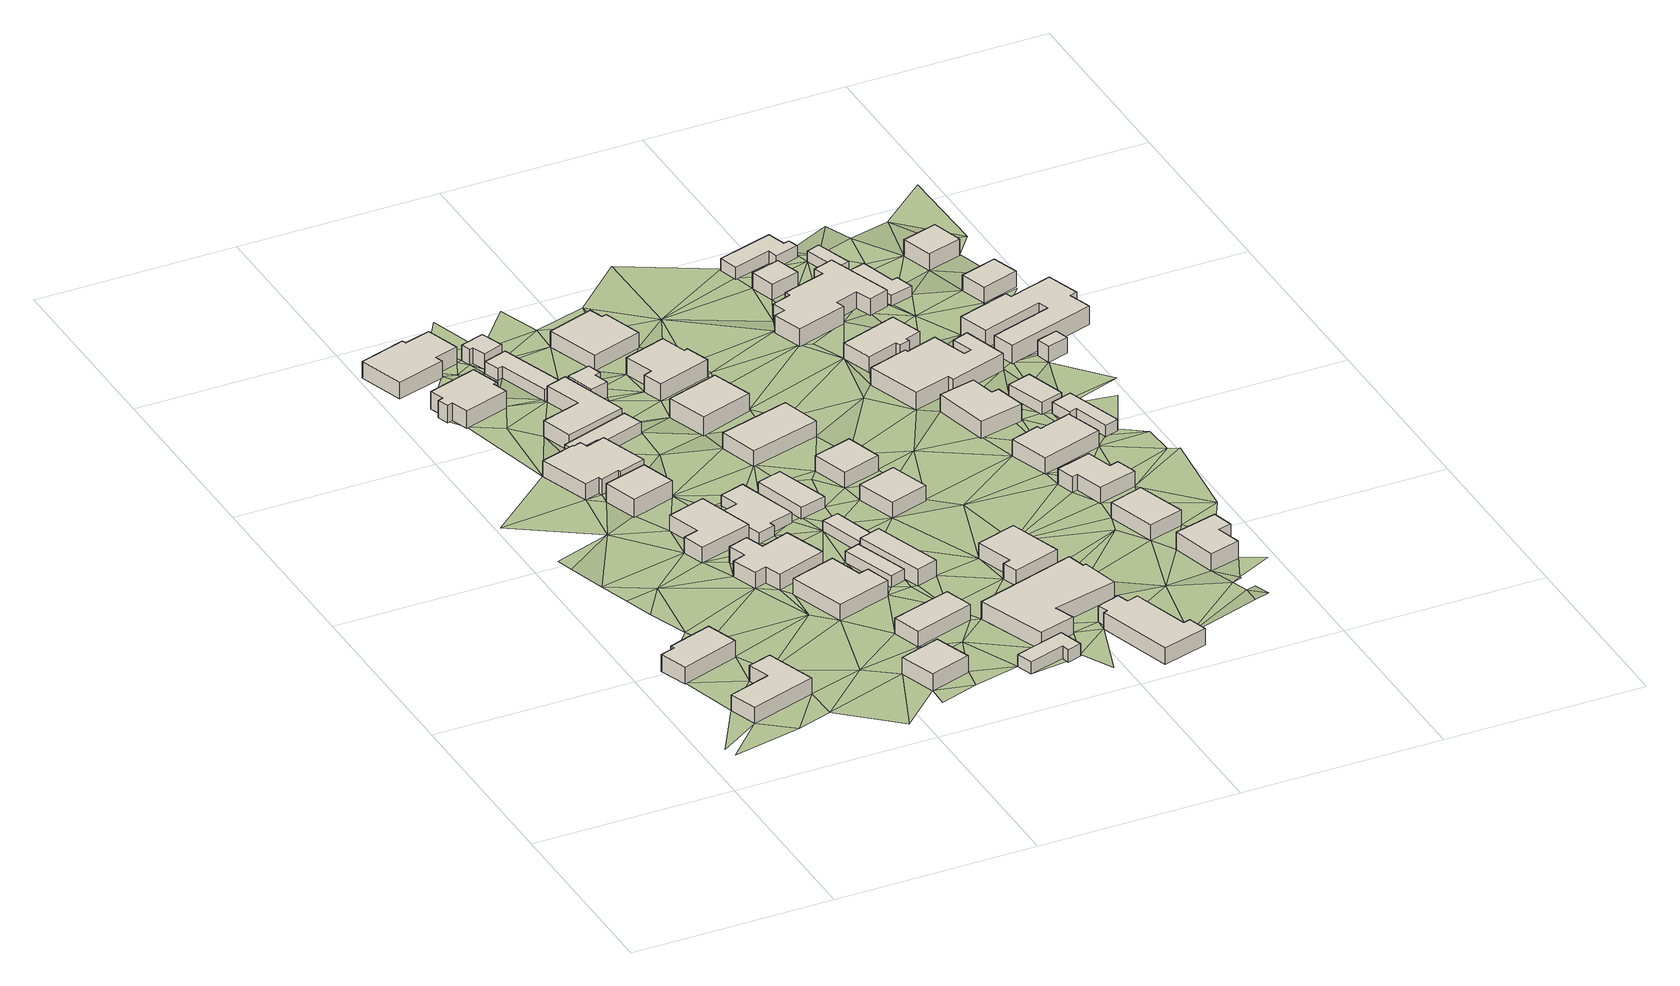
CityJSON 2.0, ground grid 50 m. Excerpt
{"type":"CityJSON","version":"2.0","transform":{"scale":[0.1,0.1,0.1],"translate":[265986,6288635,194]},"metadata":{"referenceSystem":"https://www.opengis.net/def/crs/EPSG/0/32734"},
"CityObjects":{
"building1":{"type":"Building","attributes":{"address":"20 Khorhamer Street Mamre 7347 Cape Town","building":"house","building:levels":"1","building_height":4.1,"roof_height":199.99,"ground_height":195.89,"plus_code":"4FRWFFMJ+M76"},"geometry":[{"type":"Solid","lod":"1","boundaries":[[[[0,1,2,3]],[[1,4,5,2]],[[4,6,7,5]],[[6,8,9,7]],[[8,10,11,9]],[[10,0,3,11]],[[3,2,5,7,9,11]],[[10,8,6,4,1,0]]]]}]},
"building2":{"type":"Building","attributes":{"address":"Khorhamer Street Mamre 7347 Cape Town","building":"house","building:levels":"1","building_height":4.1,"roof_height":199.97,"ground_height":195.87,"plus_code":"4FRWFFMJ+H7X"},"geometry":[{"type":"Solid","lod":"1","boundaries":[[[[12,13,14,15]],[[13,16,17,14]],[[16,18,19,17]],[[18,20,21,19]],[[20,22,23,21]],[[22,12,15,23]],[[15,14,17,19,21,23]],[[22,20,18,16,13,12]]]]}]},
"building3":{"type":"Building","attributes":{"address":"21 Khorhamer Street Mamre 7347 Cape Town","building":"house","building:levels":"1","building_height":4.1,"roof_height":200.49,"ground_height":196.39,"plus_code":"4FRWFFMJ+HC9"},"geometry":[{"type":"Solid","lod":"1","boundaries":[[[[24,25,26,27]],[[25,28,29,26]],[[28,30,31,29]],[[30,24,27,31]],[[27,26,29,31]],[[30,28,25,24]]]]}]},
"building4":{"type":"Building","attributes":{"address":"5 Khorhamer Street Mamre 7347 Cape Town","building":"house","building:levels":"1","building_height":4.1,"roof_height":198.77,"ground_height":194.67,"plus_code":"4FRWFFPJ+37V"},"geometry":[{"type":"Solid","lod":"1","boundaries":[[[[32,33,34,35]],[[33,36,37,34]],[[36,38,39,37]],[[38,40,41,39]],[[40,42,43,41]],[[42,44,45,43]],[[44,46,47,45]],[[46,48,49,47]],[[48,50,51,49]],[[50,32,35,51]],[[35,34,37,39,41,43,45,47,49,51]],[[50,48,46,44,42,40,38,36,33,32]]]]}]},
"building5":{"type":"Building","attributes":{"address":"9 Khorhamer Street Mamre 7347 Cape Town","building":"house","building:levels":"1","building_height":4.1,"roof_height":199.22,"ground_height":195.12,"plus_code":"4FRWFFMJ+X83"},"geometry":[{"type":"Solid","lod":"1","boundaries":[[[[52,53,54,55]],[[53,56,57,54]],[[56,58,59,57]],[[58,60,61,59]],[[60,62,63,61]],[[62,64,65,63]],[[64,66,67,65]],[[66,68,69,67]],[[68,70,71,69]],[[70,72,73,71]],[[72,74,75,73]],[[74,52,55,75]],[[55,54,57,59,61,63,65,67,69,71,73,75]],[[74,72,70,68,66,64,62,60,58,56,53,52]]]]}]},
"building6":{"type":"Building","attributes":{"address":"3 Khorhamer Street Mamre 7347 Cape Town","building":"house","building:levels":"1","building_height":4.1,"roof_height":198.45,"ground_height":194.35,"plus_code":"4FRWFFPJ+576"},"geometry":[{"type":"Solid","lod":"1","boundaries":[[[[76,77,78,79]],[[77,80,81,78]],[[80,82,83,81]],[[82,84,85,83]],[[84,86,87,85]],[[86,88,89,87]],[[88,90,91,89]],[[90,76,79,91]],[[79,78,81,83,85,87,89,91]],[[90,88,86,84,82,80,77,76]]]]}]},
"building7":{"type":"Building","attributes":{"address":"11 Khorhamer Street Mamre 7347 Cape Town","building":"house","building:levels":"1","building_height":4.1,"roof_height":199.86,"ground_height":195.76,"plus_code":"4FRWFFMJ+W85"},"geometry":[{"type":"Solid","lod":"1","boundaries":[[[[92,93,94,95]],[[93,96,97,94]],[[96,98,99,97]],[[98,92,95,99]],[[95,94,97,99]],[[98,96,93,92]]]]}]},
"building8":{"type":"Building","attributes":{"address":"13 Khorhamer Street Mamre 7347 Cape Town","building":"house","building:levels":"1","building_height":4.1,"roof_height":199.86,"ground_height":195.76,"plus_code":"4FRWFFMJ+R9M"},"geometry":[{"type":"Solid","lod":"1","boundaries":[[[[100,101,102,103]],[[101,104,105,102]],[[104,106,107,105]],[[106,108,109,107]],[[108,110,111,109]],[[110,100,103,111]],[[103,102,105,107,109,111]],[[110,108,106,104,101,100]]]]}]},
"building9":{"type":"Building","attributes":{"address":"15 Khorhamer Street Mamre 7347 Cape Town","building":"house","building:levels":"1","building_height":4.1,"roof_height":200.07,"ground_height":195.97,"plus_code":"4FRWFFMJ+Q95"},"geometry":[{"type":"Solid","lod":"1","boundaries":[[[[112,113,114,115]],[[113,116,117,114]],[[116,118,119,117]],[[118,120,121,119]],[[120,122,123,121]],[[122,124,125,123]],[[124,126,127,125]],[[126,128,129,127]],[[128,130,131,129]],[[130,112,115,131]],[[115,114,117,119,121,123,125,127,129,131]],[[130,128,126,124,122,120,118,116,113,112]]]]}]},
"building10":{"type":"Building","attributes":{"address":"17 Khorhamer Street Mamre 7347 Cape Town","building":"house","building:levels":"1","building_height":4.1,"roof_height":200.18,"ground_height":196.08,"plus_code":"4FRWFFMJ+MCW"},"geometry":[{"type":"Solid","lod":"1","boundaries":[[[[132,133,134,135]],[[133,136,137,134]],[[136,138,139,137]],[[138,140,141,139]],[[140,142,143,141]],[[142,132,135,143]],[[135,134,137,139,141,143]],[[142,140,138,136,133,132]]]]}]},
"building11":{"type":"Building","attributes":{"address":"Khorhamer Street Mamre 7347 Cape Town","building":"cabin","building:levels":"1","building_height":2.8,"roof_height":198.04,"ground_height":195.24,"plus_code":"4FRWFFPJ+294"},"geometry":[{"type":"Solid","lod":"1","boundaries":[[[[144,145,146,147]],[[145,148,149,146]],[[148,150,151,149]],[[150,152,153,151]],[[152,154,155,153]],[[154,156,157,155]],[[156,158,159,157]],[[158,144,147,159]],[[147,146,149,151,153,155,157,159]],[[158,156,154,152,150,148,145,144]]]]}]},
"building12":{"type":"Building","attributes":{"address":"19 Khorhamer Street Mamre 7347 Cape Town","building":"house","building:levels":"1","building_height":4.1,"roof_height":200.49,"ground_height":196.39,"plus_code":"4FRWFFMJ+JFG"},"geometry":[{"type":"Solid","lod":"1","boundaries":[[[[160,161,162,163]],[[161,164,165,162]],[[164,166,167,165]],[[166,160,163,167]],[[163,162,165,167]],[[166,164,161,160]]]]}]},
"building13":{"type":"Building","attributes":{"address":"7 Khorhamer Street Mamre 7347 Cape Town","building":"house","building:levels":"1","building_height":4.1,"roof_height":198.89,"ground_height":194.79,"plus_code":"4FRWFFPJ+29J"},"geometry":[{"type":"Solid","lod":"1","boundaries":[[[[168,169,170,171]],[[169,172,173,170]],[[172,174,175,173]],[[174,176,177,175]],[[176,178,179,177]],[[178,168,171,179]],[[171,170,173,175,177,179]],[[178,176,174,172,169,168]]]]}]},
"building14":{"type":"Building","attributes":{"building":"cabin","building:levels":"1","building_height":2.8,"roof_height":198.56,"ground_height":195.76,"plus_code":"4FRWFFMJ+RCF"},"geometry":[{"type":"Solid","lod":"1","boundaries":[[[[180,181,182,183]],[[181,184,185,182]],[[184,186,187,185]],[[186,188,189,187]],[[188,190,191,189]],[[190,192,193,191]],[[192,194,195,193]],[[194,180,183,195]],[[183,182,185,187,189,191,193,195]],[[194,192,190,188,186,184,181,180]]]]}]},
"building15":{"type":"Building","attributes":{"building":"garage","building:levels":"1","building_height":4.1,"roof_height":198.45,"ground_height":194.35,"plus_code":"4FRWFFPJ+583"},"geometry":[{"type":"Solid","lod":"1","boundaries":[[[[196,197,198,199]],[[197,200,201,198]],[[200,202,203,201]],[[202,204,205,203]],[[204,206,207,205]],[[206,196,199,207]],[[199,198,201,203,205,207]],[[206,204,202,200,197,196]]]]}]},
"building16":{"type":"Building","attributes":{"address":"Khorhamer Street Mamre 7347 Cape Town","building":"cabin","building:levels":"1","building_height":2.8,"roof_height":197.4,"ground_height":194.6,"plus_code":"4FRWFFPJ+485"},"geometry":[{"type":"Solid","lod":"1","boundaries":[[[[208,209,210,211]],[[209,212,213,210]],[[212,214,215,213]],[[214,216,217,215]],[[216,218,219,217]],[[218,208,211,219]],[[211,210,213,215,217,219]],[[218,216,214,212,209,208]]]]}]},
"building17":{"type":"Building","attributes":{"building":"cabin","building:levels":"1","building_height":2.8,"roof_height":199.18,"ground_height":196.38,"plus_code":"4FRWFFMJ+PF8"},"geometry":[{"type":"Solid","lod":"1","boundaries":[[[[220,221,222,223]],[[221,224,225,222]],[[224,226,227,225]],[[226,220,223,227]],[[223,222,225,227]],[[226,224,221,220]]]]}]},
"building18":{"type":"Building","attributes":{"address":"Mamre 7347 Cape Town","building":"cabin","building:levels":"1","building_height":2.8,"roof_height":199.79,"ground_height":196.99,"plus_code":"4FRWFFMJ+GGQ"},"geometry":[{"type":"Solid","lod":"1","boundaries":[[[[228,229,230,231]],[[229,232,233,230]],[[232,234,235,233]],[[234,236,237,235]],[[236,238,239,237]],[[238,228,231,239]],[[231,230,233,235,237,239]],[[238,236,234,232,229,228]]]]}]},
"building19":{"type":"Building","attributes":{"building":"yes","building:levels":"1","building_height":4.1,"roof_height":198.89,"ground_height":194.79,"plus_code":"4FRWFFPJ+398"},"geometry":[{"type":"Solid","lod":"1","boundaries":[[[[240,241,242,243]],[[241,244,245,242]],[[244,246,247,245]],[[246,248,249,247]],[[248,250,251,249]],[[250,240,243,251]],[[243,242,245,247,249,251]],[[250,248,246,244,241,240]]]]}]},
"building20":{"type":"Building","attributes":{"building":"cabin","building:levels":"1","building_height":2.8,"roof_height":198.99,"ground_height":196.19,"plus_code":"4FRWFFMJ+QFG"},"geometry":[{"type":"Solid","lod":"1","boundaries":[[[[252,253,254,255]],[[253,256,257,254]],[[256,258,259,257]],[[258,252,255,259]],[[255,254,257,259]],[[258,256,253,252]]]]}]},
"building21":{"type":"Building","attributes":{"address":"Groenkloof Street Mamre 7347 Cape Town","building":"house","building:levels":"1","building_height":4.1,"roof_height":200.48,"ground_height":196.38,"plus_code":"4FRWFFMJ+PG6"},"geometry":[{"type":"Solid","lod":"1","boundaries":[[[[260,261,262,263]],[[261,264,265,262]],[[264,266,267,265]],[[266,260,263,267]],[[263,262,265,267]],[[266,264,261,260]]]]}]},
"building22":{"type":"Building","attributes":{"building":"cabin","building:levels":"1","building_height":2.8,"roof_height":198.76,"ground_height":195.96,"plus_code":"4FRWFFMJ+RFV"},"geometry":[{"type":"Solid","lod":"1","boundaries":[[[[268,269,270,271]],[[269,272,273,270]],[[272,274,275,273]],[[274,268,271,275]],[[271,270,273,275]],[[274,272,269,268]]]]}]},
"building23":{"type":"Building","attributes":{"address":"20 Groenkloof Street Mamre 7347 Cape Town","building":"house","building:levels":"1","building_height":4.1,"roof_height":200.89,"ground_height":196.79,"plus_code":"4FRWFFMJ+JH5"},"geometry":[{"type":"Solid","lod":"1","boundaries":[[[[276,277,278,279]],[[277,280,281,278]],[[280,282,283,281]],[[282,284,285,283]],[[284,286,287,285]],[[286,288,289,287]],[[288,290,291,289]],[[290,276,279,291]],[[279,278,281,283,285,287,289,291]],[[290,288,286,284,282,280,277,276]]]]}]},
"building24":{"type":"Building","attributes":{"address":"8 Groenkloof Street Mamre 7347 Cape Town","building":"house","building:levels":"1","building_height":4.1,"roof_height":199.69,"ground_height":195.59,"plus_code":"4FRWFFMJ+XFV"},"geometry":[{"type":"Solid","lod":"1","boundaries":[[[[292,293,294,295]],[[293,296,297,294]],[[296,298,299,297]],[[298,292,295,299]],[[295,294,297,299]],[[298,296,293,292]]]]}]},
"building25":{"type":"Building","attributes":{"address":"4 Groenkloof Street Mamre 7347 Cape Town","building":"house","building:levels":"1","building_height":4.1,"roof_height":198.7,"ground_height":194.6,"plus_code":"4FRWFFPJ+4CG"},"geometry":[{"type":"Solid","lod":"1","boundaries":[[[[300,301,302,303]],[[301,304,305,302]],[[304,306,307,305]],[[306,308,309,307]],[[308,310,311,309]],[[310,300,303,311]],[[303,302,305,307,309,311]],[[310,308,306,304,301,300]]]]}]},
"building26":{"type":"Building","attributes":{"address":"10 Groenkloof Street Mamre 7347 Cape Town","building":"house","building:levels":"1","building_height":4.1,"roof_height":199.69,"ground_height":195.59,"plus_code":"4FRWFFMJ+WFQ"},"geometry":[{"type":"Solid","lod":"1","boundaries":[[[[312,313,314,315]],[[313,316,317,314]],[[316,318,319,317]],[[318,312,315,319]],[[315,314,317,319]],[[318,316,313,312]]]]}]},
"building27":{"type":"Building","attributes":{"address":"6 Groenkloof Street Mamre 7347 Cape Town","building":"house","building:levels":"1","building_height":4.1,"roof_height":199.29,"ground_height":195.19,"plus_code":"4FRWFFPJ+3F3"},"geometry":[{"type":"Solid","lod":"1","boundaries":[[[[320,321,322,323]],[[321,324,325,322]],[[324,326,327,325]],[[326,328,329,327]],[[328,330,331,329]],[[330,332,333,331]],[[332,334,335,333]],[[334,320,323,335]],[[323,322,325,327,329,331,333,335]],[[334,332,330,328,326,324,321,320]]]]}]},
"building28":{"type":"Building","attributes":{"address":"14 Groenkloof Street Mamre 7347 Cape Town","building":"house","building:levels":"1","building_height":4.1,"roof_height":200.29,"ground_height":196.19,"plus_code":"4FRWFFMJ+RH2"},"geometry":[{"type":"Solid","lod":"1","boundaries":[[[[336,337,338,339]],[[337,340,341,338]],[[340,342,343,341]],[[342,336,339,343]],[[339,338,341,343]],[[342,340,337,336]]]]}]},
"building29":{"type":"Building","attributes":{"address":"12 Groenkloof Street Mamre 7347 Cape Town","building":"house","building:levels":"1","building_height":4.1,"roof_height":200.06,"ground_height":195.96,"plus_code":"4FRWFFMJ+VG8"},"geometry":[{"type":"Solid","lod":"1","boundaries":[[[[344,345,346,347]],[[345,348,349,346]],[[348,350,351,349]],[[350,344,347,351]],[[347,346,349,351]],[[350,348,345,344]]]]}]},
"building30":{"type":"Building","attributes":{"address":"18 Groenkloof Street Mamre 7347 Cape Town","building":"house","building:levels":"1","building_height":4.1,"roof_height":200.89,"ground_height":196.79,"plus_code":"4FRWFFMJ+MJC"},"geometry":[{"type":"Solid","lod":"1","boundaries":[[[[352,353,354,355]],[[353,356,357,354]],[[356,358,359,357]],[[358,360,361,359]],[[360,362,363,361]],[[362,352,355,363]],[[355,354,357,359,361,363]],[[362,360,358,356,353,352]]]]}]},
"building31":{"type":"Building","attributes":{"address":"22 Groenkloof Street Mamre 7347 Cape Town","building":"house","building:levels":"1","building_height":4.1,"roof_height":201.09,"ground_height":196.99,"plus_code":"4FRWFFMJ+GMJ"},"geometry":[{"type":"Solid","lod":"1","boundaries":[[[[364,365,366,367]],[[365,368,369,366]],[[368,370,371,369]],[[370,372,373,371]],[[372,374,375,373]],[[374,376,377,375]],[[376,378,379,377]],[[378,380,381,379]],[[380,382,383,381]],[[382,364,367,383]],[[367,366,369,371,373,375,377,379,381,383]],[[382,380,378,376,374,372,370,368,365,364]]]]}]},
"building32":{"type":"Building","attributes":{"address":"17 Groenkloof Street Mamre 7347 Cape Town","building":"house","building:levels":"1","building_height":4.1,"roof_height":201.27,"ground_height":197.17,"plus_code":"4FRWFFMJ+MPQ"},"geometry":[{"type":"Solid","lod":"1","boundaries":[[[[384,385,386,387]],[[385,388,389,386]],[[388,390,391,389]],[[390,384,387,391]],[[387,386,389,391]],[[390,388,385,384]]]]}]},
"building33":{"type":"Building","attributes":{"address":"19 Groenkloof Street Mamre 7347 Cape Town","building":"house","building:levels":"1","building_height":4.1,"roof_height":201.68,"ground_height":197.58,"plus_code":"4FRWFFMJ+JQ3"},"geometry":[{"type":"Solid","lod":"1","boundaries":[[[[392,393,394,395]],[[393,396,397,394]],[[396,398,399,397]],[[398,400,401,399]],[[400,402,403,401]],[[402,392,395,403]],[[395,394,397,399,401,403]],[[402,400,398,396,393,392]]]]}]},
"building34":{"type":"Building","attributes":{"address":"15 Groenkloof Street Mamre 7347 Cape Town","building":"yes","building:levels":"1","building_height":4.1,"roof_height":201.09,"ground_height":196.99,"plus_code":"4FRWFFMJ+PPW"},"geometry":[{"type":"Solid","lod":"1","boundaries":[[[[404,405,406,407]],[[405,408,409,406]],[[408,410,411,409]],[[410,412,413,411]],[[412,414,415,413]],[[414,416,417,415]],[[416,418,419,417]],[[418,404,407,419]],[[407,406,409,411,413,415,417,419]],[[418,416,414,412,410,408,405,404]]]]}]},
"building35":{"type":"Building","attributes":{"address":"11 Groenkloof Street Mamre 7347 Cape Town","building":"house","building:levels":"1","building_height":4.1,"roof_height":200.93,"ground_height":196.83,"plus_code":"4FRWFFMJ+VMH"},"geometry":[{"type":"Solid","lod":"1","boundaries":[[[[420,421,422,423]],[[421,424,425,422]],[[424,426,427,425]],[[426,428,429,427]],[[428,430,431,429]],[[430,420,423,431]],[[423,422,425,427,429,431]],[[430,428,426,424,421,420]]]]}]},
"building36":{"type":"Building","attributes":{"address":"13 Groenkloof Street Mamre 7347 Cape Town","building":"house","building:levels":"1","building_height":4.1,"roof_height":201.09,"ground_height":196.99,"plus_code":"4FRWFFMJ+RP4"},"geometry":[{"type":"Solid","lod":"1","boundaries":[[[[432,433,434,435]],[[433,436,437,434]],[[436,438,439,437]],[[438,440,441,439]],[[440,442,443,441]],[[442,432,435,443]],[[435,434,437,439,441,443]],[[442,440,438,436,433,432]]]]}]},
"building37":{"type":"Building","attributes":{"address":"7 Groenkloof Street Mamre 7347 Cape Town","building":"house","building:levels":"1","building_height":4.1,"roof_height":199.81,"ground_height":195.71,"plus_code":"4FRWFFPJ+2M3"},"geometry":[{"type":"Solid","lod":"1","boundaries":[[[[444,445,446,447]],[[445,448,449,446]],[[448,450,451,449]],[[450,452,453,451]],[[452,454,455,453]],[[454,456,457,455]],[[456,458,459,457]],[[458,444,447,459]],[[447,446,449,451,453,455,457,459]],[[458,456,454,452,450,448,445,444]]]]}]},
"building38":{"type":"Building","attributes":{"address":"9 Groenkloof Street Mamre 7347 Cape Town","building":"house","building:levels":"1","building_height":4.1,"roof_height":200.6,"ground_height":196.5,"plus_code":"4FRWFFMJ+WMX"},"geometry":[{"type":"Solid","lod":"1","boundaries":[[[[460,461,462,463]],[[461,464,465,462]],[[464,466,467,465]],[[466,468,469,467]],[[468,470,471,469]],[[470,472,473,471]],[[472,474,475,473]],[[474,476,477,475]],[[476,478,479,477]],[[478,480,481,479]],[[480,482,483,481]],[[482,460,463,483]],[[463,462,465,467,469,471,473,475,477,479,481,483]],[[482,480,478,476,474,472,470,468,466,464,461,460]]]]}]},
"building39":{"type":"Building","attributes":{"address":"3 Groenkloof Street Mamre 7347 Cape Town","building":"house","building:levels":"1","building_height":4.1,"roof_height":199.32,"ground_height":195.22,"plus_code":"4FRWFFPJ+4JP"},"geometry":[{"type":"Solid","lod":"1","boundaries":[[[[484,485,486,487]],[[485,488,489,486]],[[488,490,491,489]],[[490,484,487,491]],[[487,486,489,491]],[[490,488,485,484]]]]}]},
"building40":{"type":"Building","attributes":{"address":"5 Groenkloof Street Mamre 7347 Cape Town","building":"house","building:levels":"1","building_height":4.1,"roof_height":199.81,"ground_height":195.71,"plus_code":"4FRWFFPJ+3MJ"},"geometry":[{"type":"Solid","lod":"1","boundaries":[[[[492,493,494,495]],[[493,496,497,494]],[[496,498,499,497]],[[498,500,501,499]],[[500,502,503,501]],[[502,504,505,503]],[[504,506,507,505]],[[506,508,509,507]],[[508,510,511,509]],[[510,512,513,511]],[[512,514,515,513]],[[514,516,517,515]],[[516,518,519,517]],[[518,492,495,519]],[[495,494,497,499,501,503,505,507,509,511,513,515,517,519]],[[518,516,514,512,510,508,506,504,502,500,498,496,493,492]]]]}]},
"building41":{"type":"Building","attributes":{"address":"Groenkloof Street Mamre 7347 Cape Town","building":"cabin","building:levels":"1","building_height":2.8,"roof_height":198.02,"ground_height":195.22,"plus_code":"4FRWFFPJ+5JG"},"geometry":[{"type":"Solid","lod":"1","boundaries":[[[[520,521,522,523]],[[521,524,525,522]],[[524,526,527,525]],[[526,528,529,527]],[[528,530,531,529]],[[530,532,533,531]],[[532,534,535,533]],[[534,520,523,535]],[[523,522,525,527,529,531,533,535]],[[534,532,530,528,526,524,521,520]]]]}]},
"building42":{"type":"Building","attributes":{"building":"cabin","building:levels":"1","building_height":2.8,"roof_height":199.63,"ground_height":196.83,"plus_code":"4FRWFFMJ+VQJ"},"geometry":[{"type":"Solid","lod":"1","boundaries":[[[[536,537,538,539]],[[537,540,541,538]],[[540,542,543,541]],[[542,536,539,543]],[[539,538,541,543]],[[542,540,537,536]]]]}]},
"building43":{"type":"Building","attributes":{"building":"cabin","building:levels":"1","building_height":2.8,"roof_height":199.84,"ground_height":197.04,"plus_code":"4FRWFFMJ+RQG"},"geometry":[{"type":"Solid","lod":"1","boundaries":[[[[544,545,546,547]],[[545,548,549,546]],[[548,550,551,549]],[[550,552,553,551]],[[552,554,555,553]],[[554,544,547,555]],[[547,546,549,551,553,555]],[[554,552,550,548,545,544]]]]}]},
"building44":{"type":"Building","attributes":{"building":"cabin","building:levels":"1","building_height":2.8,"roof_height":198.19,"ground_height":195.39,"plus_code":"4FRWFFPJ+4MX"},"geometry":[{"type":"Solid","lod":"1","boundaries":[[[[556,557,558,559]],[[557,560,561,558]],[[560,562,563,561]],[[562,556,559,563]],[[559,558,561,563]],[[562,560,557,556]]]]}]},
"building45":{"type":"Building","attributes":{"building":"cabin","building:levels":"1","building_height":2.8,"roof_height":198.19,"ground_height":195.39,"plus_code":"4FRWFFPJ+4P2"},"geometry":[{"type":"Solid","lod":"1","boundaries":[[[[564,565,566,567]],[[565,568,569,566]],[[568,570,571,569]],[[570,572,573,571]],[[572,574,575,573]],[[574,564,567,575]],[[567,566,569,571,573,575]],[[574,572,570,568,565,564]]]]}]},
"building46":{"type":"Building","attributes":{"building":"garage","building:levels":"1","building_height":4.1,"roof_height":200.8,"ground_height":196.7,"plus_code":"4FRWFFMJ+WRJ"},"geometry":[{"type":"Solid","lod":"1","boundaries":[[[[576,577,578,579]],[[577,580,581,578]],[[580,582,583,581]],[[582,576,579,583]],[[579,578,581,583]],[[582,580,577,576]]]]}]},
"building47":{"type":"Building","attributes":{"address":"10 Akkerboom Avenue Mamre 7347 Cape Town","building":"house","building:levels":"1","building_height":4.1,"roof_height":200.8,"ground_height":196.7,"plus_code":"4FRWFFMJ+XQM"},"geometry":[{"type":"Solid","lod":"1","boundaries":[[[[584,585,586,587]],[[585,588,589,586]],[[588,590,591,589]],[[590,592,593,591]],[[592,594,595,593]],[[594,596,597,595]],[[596,598,599,597]],[[598,600,601,599]],[[600,602,603,601]],[[602,604,605,603]],[[604,606,607,605]],[[606,584,587,607]],[[587,586,589,591,593,595,597,599,601,603,605,607]],[[606,604,602,600,598,596,594,592,590,588,585,584]]]]}]},
"building48":{"type":"Building","attributes":{"address":"8 Akkerboom Avenue Mamre 7347 Cape Town","building":"house","building:levels":"1","building_height":4.1,"roof_height":200.41,"ground_height":196.31,"plus_code":"4FRWFFPJ+3R2"},"geometry":[{"type":"Solid","lod":"1","boundaries":[[[[608,609,610,611]],[[609,612,613,610]],[[612,614,615,613]],[[614,608,611,615]],[[611,610,613,615]],[[614,612,609,608]]]]}]},
"building49":{"type":"Building","attributes":{"address":"6 Akkerboom Avenue Mamre 7347 Cape Town","building":"house","building:levels":"1","building_height":4.1,"roof_height":199.65,"ground_height":195.55,"plus_code":"4FRWFFPJ+4Q8"},"geometry":[{"type":"Solid","lod":"1","boundaries":[[[[616,617,618,619]],[[617,620,621,618]],[[620,622,623,621]],[[622,616,619,623]],[[619,618,621,623]],[[622,620,617,616]]]]}]},
"terrain1":{"type":"TINRelief","geometry":[{"type":"CompositeSurface","lod":"1","boundaries":[[[22,20,624]],[[625,22,626]],[[16,627,20]],[[18,16,20]],[[625,12,22]],[[16,628,627]],[[629,630,631]],[[631,630,632]],[[625,633,12]],[[16,13,628]],[[632,629,631]],[[634,635,636]],[[634,637,635]],[[629,635,637]],[[638,636,639]],[[638,639,640]],[[12,633,641]],[[12,641,13]],[[124,629,632]],[[628,642,632]],[[628,13,642]],[[104,636,635]],[[124,635,629]],[[24,633,643]],[[104,639,636]],[[644,639,53]],[[633,24,641]],[[53,52,644]],[[645,13,641]],[[124,632,642]],[[635,646,104]],[[646,635,122]],[[124,122,635]],[[642,13,645]],[[643,647,24]],[[98,53,639]],[[100,639,104]],[[639,648,98]],[[648,639,100]],[[649,650,651]],[[122,118,646]],[[53,98,58]],[[53,58,56]],[[641,24,160]],[[100,104,652]],[[649,52,653]],[[124,642,654]],[[647,655,656]],[[118,122,120]],[[126,124,654]],[[641,166,645]],[[642,657,654]],[[116,646,118]],[[645,657,642]],[[62,58,98]],[[74,658,52]],[[641,160,166]],[[653,52,174]],[[658,174,52]],[[100,659,648]],[[58,62,60]],[[660,649,653]],[[661,647,656]],[[24,662,160]],[[663,646,116]],[[98,664,62]],[[74,72,665]],[[665,658,74]],[[666,42,40]],[[665,72,70]],[[657,130,654]],[[70,667,665]],[[174,658,668]],[[70,68,669]],[[100,110,659]],[[667,70,669]],[[116,113,670]],[[669,68,671]],[[645,166,672]],[[673,666,674]],[[670,663,116]],[[62,664,675]],[[653,174,676]],[[677,678,84]],[[666,40,674]],[[679,680,660]],[[681,669,671]],[[68,682,671]],[[130,657,142]],[[160,662,683]],[[653,676,660]],[[670,113,112]],[[110,663,194]],[[656,232,661]],[[670,194,663]],[[661,683,662]],[[659,675,664]],[[674,684,673]],[[659,110,685]],[[110,194,685]],[[658,158,668]],[[212,40,679]],[[674,40,209]],[[686,679,660]],[[685,194,190]],[[112,687,670]],[[674,204,684]],[[683,661,232]],[[194,192,190]],[[209,40,212]],[[204,674,209]],[[676,174,688]],[[675,659,689]],[[214,212,679]],[[84,684,202]],[[689,682,675]],[[686,660,676]],[[690,142,691]],[[188,659,685]],[[679,686,214]],[[202,684,204]],[[161,160,683]],[[692,671,682]],[[164,672,166]],[[130,142,221]],[[209,196,204]],[[206,204,196]],[[142,690,221]],[[685,190,188]],[[202,200,84]],[[112,130,252]],[[693,694,687]],[[672,695,690]],[[687,112,252]],[[158,696,668]],[[196,209,208]],[[221,690,695]],[[689,692,682]],[[221,252,130]],[[686,676,697]],[[698,84,200]],[[232,699,683]],[[695,672,700]],[[208,197,196]],[[252,693,687]],[[659,313,689]],[[700,672,164]],[[676,701,697]],[[277,161,683]],[[659,188,702]],[[700,703,695]],[[221,220,253]],[[699,277,683]],[[221,253,252]],[[188,693,268]],[[697,701,250]],[[701,696,240]],[[704,700,164]],[[240,250,701]],[[703,700,704]],[[220,703,260]],[[693,252,705]],[[164,161,277]],[[260,253,220]],[[234,706,707]],[[268,693,705]],[[704,260,703]],[[659,702,313]],[[708,699,232]],[[696,709,240]],[[697,250,248]],[[260,256,253]],[[692,689,710]],[[704,164,711]],[[252,258,705]],[[197,208,310]],[[310,208,697]],[[702,188,268]],[[696,158,293]],[[241,240,709]],[[293,158,692]],[[712,200,197]],[[260,266,256]],[[258,713,705]],[[689,313,710]],[[244,241,246]],[[248,300,697]],[[334,709,696]],[[714,258,256]],[[164,277,360]],[[702,268,715]],[[714,256,266]],[[710,293,692]],[[310,697,300]],[[712,197,310]],[[709,332,241]],[[334,696,293]],[[164,360,711]],[[699,708,716]],[[712,717,200]],[[246,241,332]],[[718,716,708]],[[328,248,246]],[[714,340,258]],[[714,266,340]],[[258,337,713]],[[332,709,334]],[[719,715,713]],[[266,711,356]],[[300,248,328]],[[702,715,345]],[[332,328,246]],[[360,277,362]],[[370,718,720]],[[340,337,258]],[[716,718,370]],[[715,719,345]],[[719,713,348]],[[710,313,721]],[[266,356,340]],[[348,713,337]],[[360,356,711]],[[328,332,330]],[[365,722,716]],[[308,712,310]],[[334,293,723]],[[362,277,724]],[[348,345,719]],[[300,328,725]],[[370,365,716]],[[356,360,358]],[[345,318,702]],[[721,726,710]],[[721,313,312]],[[365,370,368]],[[348,337,727]],[[722,365,728]],[[729,712,308]],[[723,730,334]],[[328,731,725]],[[356,732,340]],[[308,306,304]],[[727,733,348]],[[318,345,344]],[[721,312,726]],[[732,734,340]],[[308,304,729]],[[352,362,724]],[[364,728,365]],[[732,356,353]],[[735,731,736]],[[723,737,730]],[[364,382,738]],[[735,730,737]],[[738,728,364]],[[725,739,304]],[[731,739,725]],[[304,739,729]],[[724,740,741]],[[742,743,738]],[[731,735,739]],[[744,727,734]],[[733,727,744]],[[344,733,744]],[[726,745,723]],[[728,738,746]],[[746,741,728]],[[747,318,344]],[[738,743,746]],[[318,747,312]],[[737,723,745]],[[444,726,312]],[[739,748,729]],[[352,749,353]],[[737,750,735]],[[352,724,749]],[[749,724,741]],[[732,442,734]],[[353,405,732]],[[735,750,739]],[[468,344,744]],[[744,734,442]],[[388,741,746]],[[747,344,468]],[[746,743,751]],[[747,444,312]],[[749,385,353]],[[726,444,745]],[[749,741,388]],[[750,737,745]],[[405,353,408]],[[752,353,385]],[[753,743,754]],[[353,752,408]],[[743,753,751]],[[755,732,405]],[[442,732,755]],[[748,739,756]],[[502,739,750]],[[428,468,744]],[[757,744,442]],[[746,402,388]],[[744,757,428]],[[746,751,392]],[[746,392,402]],[[747,468,466]],[[502,488,739]],[[466,444,747]],[[749,388,385]],[[739,488,758]],[[739,758,756]],[[759,502,750]],[[444,760,745]],[[761,753,754]],[[444,466,762]],[[752,410,408]],[[392,751,763]],[[755,405,764]],[[751,765,763]],[[753,761,766]],[[388,402,767]],[[384,752,385]],[[768,468,428]],[[769,762,466]],[[442,440,757]],[[392,763,770]],[[760,771,745]],[[404,764,405]],[[404,755,764]],[[500,498,502]],[[760,444,771]],[[498,490,502]],[[502,490,488]],[[428,772,768]],[[757,440,773]],[[774,767,402]],[[414,752,384]],[[775,762,769]],[[428,776,772]],[[777,762,775]],[[770,763,778]],[[779,757,773]],[[780,755,404]],[[781,770,782]],[[490,498,484]],[[758,488,485]],[[416,404,418]],[[771,444,783]],[[773,440,779]],[[784,769,785]],[[769,784,775]],[[436,440,438]],[[786,787,776]],[[788,384,767]],[[436,779,440]],[[404,416,780]],[[496,484,498]],[[789,758,485]],[[785,790,784]],[[384,788,414]],[[788,767,774]],[[776,787,791]],[[792,793,771]],[[794,787,779]],[[795,796,784]],[[776,797,772]],[[794,779,436]],[[787,794,791]],[[783,798,771]],[[795,784,790]],[[792,771,798]],[[789,485,799]],[[496,493,484]],[[800,416,414]],[[776,791,797]],[[562,485,484]],[[436,548,794]],[[801,802,790]],[[548,436,550]],[[436,780,803]],[[799,485,562]],[[493,562,484]],[[800,780,416]],[[801,804,802]],[[552,550,436]],[[803,552,436]],[[805,783,795]],[[548,806,794]],[[783,805,798]],[[807,790,802]],[[808,414,788]],[[790,590,795]],[[809,799,562]],[[493,810,562]],[[797,791,537]],[[548,811,806]],[[805,812,798]],[[813,814,534]],[[803,780,815]],[[807,590,790]],[[808,800,414]],[[590,805,795]],[[562,810,556]],[[812,556,810]],[[572,556,812]],[[816,572,812]],[[812,805,816]],[[800,815,780]],[[562,560,809]],[[809,560,814]],[[817,797,537]],[[797,818,807]],[[803,815,819]],[[556,572,557]],[[807,820,590]],[[820,807,818]],[[818,797,817]],[[537,806,577]],[[816,805,821]],[[557,572,570]],[[537,577,817]],[[811,819,822]],[[823,560,557]],[[806,811,824]],[[560,825,814]],[[570,823,557]],[[570,568,565]],[[612,805,590]],[[576,817,577]],[[609,821,805]],[[806,824,577]],[[560,823,826]],[[827,820,818]],[[576,582,817]],[[620,570,565]],[[825,560,826]],[[565,821,622]],[[570,620,823]],[[805,612,609]],[[612,590,828]],[[826,823,620]],[[821,609,622]],[[622,620,565]],[[820,827,829]],[[830,826,620]],[[609,608,622]],[[828,831,612]],[[832,830,620]],[[622,608,833]],[[830,832,834]],[[832,833,834]],[[830,834,835]]]}]}
},
"vertices":[
[233,470,16],[206,550,16],[206,550,60],[233,470,60],[95,513,16],[95,513,60],[98,503,16],[98,503,60],[61,491,16],[61,491,60],[85,420,16],[85,420,60],
[317,257,19],[275,384,19],[275,384,60],[317,257,60],[216,365,19],[216,365,60],[234,309,19],[234,309,60],[126,274,19],[126,274,60],[150,203,19],[150,203,60],
[530,239,21],[560,147,21],[560,147,65],[530,239,65],[664,181,21],[664,181,65],[633,273,21],[633,273,65],
[125,1599,3],[240,1636,3],[240,1636,48],[125,1599,48],[228,1673,3],[228,1673,48],[237,1676,3],[237,1676,48],[214,1747,3],[214,1747,48],[89,1707,3],[89,1707,48],[101,1671,3],[101,1671,48],[88,1667,3],[88,1667,48],[97,1638,3],[97,1638,48],[111,1643,3],[111,1643,48],
[183,1336,11],[226,1207,11],[226,1207,52],[183,1336,52],[263,1219,11],[263,1219,52],[266,1210,11],[266,1210,52],[315,1226,11],[315,1226,52],[317,1221,11],[317,1221,52],[386,1243,11],[386,1243,52],[346,1363,11],[346,1363,52],[298,1347,11],[298,1347,52],[291,1367,11],[291,1367,52],[272,1361,11],[272,1361,52],[271,1364,11],[271,1364,52],
[47,1777,0],[170,1815,0],[170,1815,44],[47,1777,44],[164,1834,0],[164,1834,44],[224,1853,0],[224,1853,44],[197,1938,0],[197,1938,44],[131,1918,0],[131,1918,44],[127,1928,0],[127,1928,44],[11,1891,0],[11,1891,44],
[289,1094,11],[399,1127,11],[399,1127,59],[289,1094,59],[372,1213,11],[372,1213,59],[263,1180,11],[263,1180,59],
[331,1001,18],[358,917,18],[358,917,59],[331,1001,59],[320,905,18],[320,905,59],[337,849,18],[337,849,59],[471,890,18],[471,890,59],[427,1031,18],[427,1031,59],
[531,819,20],[458,793,20],[458,793,61],[531,819,61],[442,841,20],[442,841,61],[391,823,20],[391,823,61],[407,778,20],[407,778,61],[373,766,20],[373,766,61],[395,702,20],[395,702,61],[426,712,20],[426,712,61],[440,671,20],[440,671,61],[567,714,20],[567,714,61],
[459,642,20],[505,499,20],[505,499,62],[459,642,62],[644,543,20],[644,543,62],[625,604,20],[625,604,62],[600,597,20],[600,597,62],[574,679,20],[574,679,62],
[264,1391,8],[273,1362,8],[273,1362,40],[264,1391,40],[292,1368,8],[292,1368,40],[294,1363,8],[294,1363,40],[337,1377,8],[337,1377,40],[342,1362,8],[342,1362,40],[457,1401,8],[457,1401,40],[440,1450,8],[440,1450,40],
[610,320,24],[762,369,24],[762,369,65],[610,320,65],[739,440,24],[739,440,65],[587,392,24],[587,392,65],
[382,1630,7],[330,1613,7],[330,1613,49],[382,1630,49],[360,1520,7],[360,1520,49],[260,1488,7],[260,1488,49],[285,1410,7],[285,1410,49],[437,1458,7],[437,1458,49],
[485,866,18],[529,880,18],[529,880,46],[485,866,46],[525,892,18],[525,892,46],[588,911,18],[588,911,46],[541,1063,18],[541,1063,46],[479,1044,18],[479,1044,46],[494,996,18],[494,996,46],[448,982,18],[448,982,46],
[267,1800,3],[318,1818,3],[318,1818,44],[267,1800,44],[298,1875,3],[298,1875,44],[238,1855,3],[238,1855,44],[246,1831,3],[246,1831,44],[255,1834,3],[255,1834,44],
[320,1805,3],[260,1785,3],[260,1785,34],[320,1805,34],[273,1747,3],[273,1747,34],[286,1751,3],[286,1751,34],[329,1623,3],[329,1623,34],[376,1639,3],[376,1639,34],
[658,720,22],[619,707,22],[619,707,52],[658,720,52],[665,570,22],[665,570,52],[704,583,22],[704,583,52],
[914,126,26],[896,187,26],[896,187,58],[914,126,58],[770,148,26],[770,148,58],[783,107,26],[783,107,58],[874,135,26],[874,135,58],[878,114,26],[878,114,58],
[411,1557,8],[456,1570,8],[456,1570,49],[411,1557,49],[445,1607,8],[445,1607,49],[459,1611,8],[459,1611,49],[449,1647,8],[449,1647,49],[390,1630,8],[390,1630,49],
[632,845,22],[665,731,22],[665,731,50],[632,845,50],[707,743,22],[707,743,50],[674,857,22],[674,857,50],
[664,723,22],[720,549,22],[720,549,65],[664,723,65],[775,567,22],[775,567,65],[718,740,22],[718,740,65],
[575,1054,18],[614,917,18],[614,917,48],[575,1054,48],[680,935,18],[680,935,48],[637,1072,18],[637,1072,48],
[1042,445,24],[786,363,24],[786,363,69],[1042,445,69],[848,190,24],[848,190,69],[940,217,24],[940,217,69],[922,266,24],[922,266,69],[1086,307,24],[1086,307,69],[1062,401,24],[1062,401,69],[1054,399,24],[1054,399,69],
[677,1479,8],[544,1436,8],[544,1436,57],[677,1479,57],[578,1334,8],[578,1334,57],[711,1377,8],[711,1377,57],
[481,1683,6],[610,1725,6],[610,1725,47],[481,1683,47],[578,1824,6],[578,1824,47],[566,1820,6],[566,1820,47],[554,1855,6],[554,1855,47],[437,1816,6],[437,1816,47],
[767,1309,16],[588,1258,16],[588,1258,57],[767,1309,57],[616,1160,16],[616,1160,57],[795,1211,16],[795,1211,57],
[693,1549,8],[673,1609,8],[673,1609,53],[693,1549,53],[664,1606,8],[664,1606,53],[643,1671,8],[643,1671,53],[536,1636,8],[536,1636,53],[560,1561,8],[560,1561,53],[539,1554,8],[539,1554,53],[556,1504,8],[556,1504,53],
[859,955,22],[761,924,22],[761,924,63],[859,955,63],[793,826,22],[793,826,63],[891,857,22],[891,857,63],
[825,1107,20],[727,1078,20],[727,1078,61],[825,1107,61],[755,986,20],[755,986,61],[852,1016,20],[852,1016,61],
[1031,482,28],[988,615,28],[988,615,69],[1031,482,69],[887,583,28],[887,583,69],[918,489,28],[918,489,69],[899,483,28],[899,483,69],[912,444,28],[912,444,69],
[1067,250,28],[1009,231,28],[1009,231,71],[1067,250,71],[1018,204,28],[1018,204,71],[1008,201,28],[1008,201,71],[1065,9,28],[1065,9,71],[1180,43,28],[1180,43,71],[1166,91,28],[1166,91,71],[1148,86,28],[1148,86,71],[1105,230,28],[1105,230,71],[1076,221,28],[1076,221,71],
[1307,626,32],[1221,599,32],[1221,599,73],[1307,626,73],[1259,477,32],[1259,477,73],[1346,503,32],[1346,503,73],
[1323,305,32],[1400,326,32],[1400,326,77],[1323,305,77],[1383,389,32],[1383,389,77],[1416,397,32],[1416,397,77],[1402,449,32],[1402,449,77],[1293,420,32],[1293,420,77],
[1267,805,30],[1178,779,30],[1178,779,71],[1267,805,71],[1191,734,30],[1191,734,71],[1206,738,30],[1206,738,71],[1227,667,30],[1227,667,71],[1326,696,30],[1326,696,71],[1310,747,30],[1310,747,71],[1287,740,30],[1287,740,71],
[1225,1057,24],[1206,1134,24],[1206,1134,69],[1225,1057,69],[1187,1130,24],[1187,1130,69],[1173,1193,24],[1173,1193,69],[1080,1171,24],[1080,1171,69],[1113,1031,24],[1113,1031,69],
[1173,831,28],[1328,881,28],[1328,881,71],[1173,831,71],[1299,971,28],[1299,971,71],[1217,945,28],[1217,945,71],[1214,955,28],[1214,955,71],[1140,931,28],[1140,931,71],
[990,1471,17],[1016,1395,17],[1016,1395,58],[990,1471,58],[1094,1421,17],[1094,1421,58],[1098,1408,17],[1098,1408,58],[1125,1417,17],[1125,1417,58],[1122,1426,17],[1122,1426,58],[1162,1440,17],[1162,1440,58],[1135,1520,17],[1135,1520,58],
[1176,1393,21],[1097,1367,21],[1097,1367,66],[1176,1393,66],[1094,1375,21],[1094,1375,66],[993,1342,21],[993,1342,66],[1038,1205,21],[1038,1205,66],[1131,1233,21],[1131,1233,66],[1136,1218,21],[1136,1218,66],[1282,1266,21],[1282,1266,66],[1248,1378,21],[1248,1378,66],[1207,1364,21],[1207,1364,66],[1225,1311,21],[1225,1311,66],[1205,1304,21],[1205,1304,66],
[1031,1786,12],[1013,1849,12],[1013,1849,53],[1031,1786,53],[940,1828,12],[940,1828,53],[958,1765,12],[958,1765,53],
[1117,1791,12],[1066,1774,12],[1066,1774,58],[1117,1791,58],[1074,1749,12],[1074,1749,58],[965,1715,12],[965,1715,58],[970,1701,12],[970,1701,58],[921,1685,12],[921,1685,58],[932,1650,12],[932,1650,58],[903,1641,12],[903,1641,58],[928,1565,12],[928,1565,58],[1057,1607,12],[1057,1607,58],[1050,1629,12],[1050,1629,58],[1108,1648,12],[1108,1648,58],[1122,1608,12],[1122,1608,58],[1173,1625,12],[1173,1625,58],
[912,1930,8],[926,1882,8],[926,1882,40],[912,1930,40],[1020,1910,8],[1020,1910,40],[1027,1885,8],[1027,1885,40],[1087,1903,8],[1087,1903,40],[1079,1929,8],[1079,1929,40],[1065,1925,8],[1065,1925,40],[1051,1971,8],[1051,1971,40],
[1334,1079,25],[1303,1178,25],[1303,1178,56],[1334,1079,56],[1244,1160,25],[1244,1160,56],[1276,1061,25],[1276,1061,56],
[1395,922,28],[1349,1066,28],[1349,1066,58],[1395,922,58],[1296,1049,28],[1296,1049,58],[1313,996,28],[1313,996,58],[1332,1002,28],[1332,1002,58],[1361,911,28],[1361,911,58],
[1125,1781,14],[1159,1791,14],[1159,1791,42],[1125,1781,42],[1130,1882,14],[1130,1882,42],[1096,1871,14],[1096,1871,42],
[1240,1639,14],[1226,1685,14],[1226,1685,42],[1240,1639,42],[1212,1681,14],[1212,1681,42],[1186,1770,14],[1186,1770,42],[1142,1757,14],[1142,1757,42],[1182,1623,14],[1182,1623,42],
[1374,1279,27],[1384,1244,27],[1384,1244,68],[1374,1279,68],[1437,1260,27],[1437,1260,68],[1427,1295,27],[1427,1295,68],
[1511,1502,20],[1400,1467,20],[1400,1467,68],[1511,1502,68],[1395,1483,20],[1395,1483,68],[1263,1441,20],[1263,1441,68],[1288,1366,20],[1288,1366,68],[1442,1415,20],[1442,1415,68],[1451,1388,20],[1451,1388,68],[1295,1338,20],[1295,1338,68],[1313,1283,20],[1313,1283,68],[1538,1355,20],[1538,1355,68],[1519,1413,20],[1519,1413,68],[1538,1419,20],[1538,1419,68],
[1437,1628,23],[1345,1599,23],[1345,1599,64],[1437,1628,64],[1366,1532,23],[1366,1532,64],[1459,1561,23],[1459,1561,64],
[1410,1746,14],[1387,1824,14],[1387,1824,57],[1410,1746,57],[1298,1797,14],[1298,1797,57],[1322,1720,14],[1322,1720,57],
[45,137,17],[228,139,20],[56,107,17],[85,420,19],[233,470,19],[177,607,19],[95,513,19],[202,550,19],[206,550,19],[317,169,20],[119,783,18],[202,800,18],[95,859,18],[141,710,18],[72,963,11],[202,1050,15],[59,1006,11],[453,295,21],[453,550,21],[453,45,23],[7,1189,9],[505,499,21],[337,849,20],[560,147,23],[289,1094,15],[125,1599,7],[111,1643,7],[97,1638,7],[358,917,20],[202,1555,7],[440,671,21],[558,91,23],[653,120,26],[459,642,21],[264,1391,11],[399,1127,18],[240,1636,7],[664,181,24],[633,273,24],[471,890,20],[372,1213,12],[273,1362,11],[170,1815,3],[292,1368,11],[285,1410,11],[294,1363,11],[485,866,20],[342,1362,12],[644,543,24],[164,1834,3],[202,1805,4],[386,1243,12],[330,1613,8],[127,1928,3],[131,1918,3],[237,1676,7],[228,1673,7],[337,1377,12],[346,1363,12],[705,295,24],[224,1853,3],[453,1050,18],[329,1623,8],[529,880,20],[360,1520,8],[453,1300,12],[625,604,24],[600,597,24],[457,1401,12],[588,911,22],[525,892,20],[665,570,24],[437,1458,8],[376,1639,8],[254,2029,0],[848,190,28],[705,550,24],[382,1630,8],[616,1160,20],[704,583,24],[720,549,24],[614,917,22],[878,114,30],[874,135,30],[896,187,28],[453,1555,8],[578,1334,12],[775,567,24],[439,1889,6],[680,935,20],[705,800,22],[637,1072,20],[940,217,28],[405,1999,3],[914,126,30],[705,1050,20],[956,45,30],[705,1300,16],[922,266,28],[677,1479,12],[1042,445,28],[610,1725,9],[711,1377,16],[859,955,24],[1086,307,32],[572,1929,6],[693,1549,12],[643,1671,12],[956,800,26],[852,1016,24],[891,857,26],[673,1609,12],[664,1606,12],[705,1555,12],[1105,230,32],[705,1805,9],[1054,399,28],[1062,401,28],[1148,86,33],[1166,91,33],[956,1050,24],[928,1565,17],[1207,295,31],[956,1300,21],[705,2055,6],[1207,550,32],[903,1641,17],[1343,237,36],[1227,667,32],[1356,194,36],[1355,148,38],[1173,831,30],[912,1930,12],[1113,1031,28],[926,1882,12],[932,1650,17],[956,1555,17],[1394,160,38],[1016,1395,21],[1366,250,36],[1207,800,30],[1368,245,36],[1381,202,36],[1346,503,34],[1131,1233,25],[1094,1375,25],[1400,326,36],[1057,1607,17],[1136,1218,25],[1207,1050,28],[1402,449,34],[1098,1408,25],[1173,1193,25],[1094,1421,25],[1458,295,36],[1225,1057,28],[1328,881,30],[1383,389,36],[1416,397,36],[1135,1520,20],[1125,1417,25],[1097,1367,25],[1187,1130,28],[1206,1134,28],[1458,550,34],[1020,1910,12],[1176,1393,25],[1244,1160,28],[1108,1648,20],[1050,1629,17],[1276,1061,28],[1162,1440,20],[1122,1426,25],[1282,1266,25],[1122,1608,20],[1027,1885,12],[1458,800,33],[1205,1304,25],[1207,1364,25],[1361,911,33],[1225,1311,25],[1207,1555,20],[1334,1079,30],[1248,1378,25],[1485,791,33],[1087,1903,14],[1117,1791,14],[1349,1066,30],[1173,1625,20],[1065,1925,12],[1079,1929,12],[1454,880,33],[1182,1623,20],[1313,1283,25],[1295,1338,25],[1395,922,33],[1288,1366,25],[1240,1639,20],[1458,1050,30],[1207,1805,14],[1488,1116,30],[1200,1992,8],[1224,1914,14],[1451,1388,27],[1395,1483,23],[1442,1415,27],[1332,1948,8],[1458,1555,23],[1387,1824,16],[1410,1746,16],[1458,1805,16],[1458,2055,9]
]}
